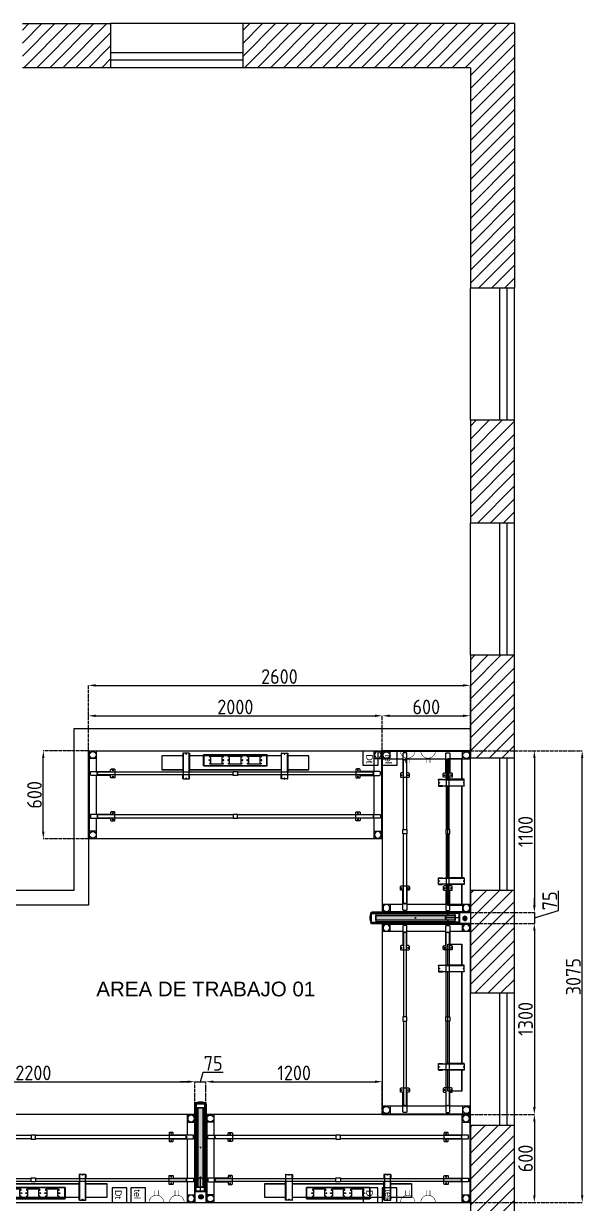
# Model space of a CAD drawing. Header units: millimetres. Extents: x 69942 to 103169, y 109869 to 150283.
# Drawn here: x 99359 to 103169, y 122786 to 130817 of the extents above; entities that cross this region are included whole.
import ezdxf
from ezdxf.enums import TextEntityAlignment as Align

# ---------------------------------------------------------------- set-up
doc = ezdxf.new("R2010")
doc.units = ezdxf.units.MM
doc.header["$MEASUREMENT"] = 0
doc.linetypes.add('ACAD_ISO04W100', pattern=[30, 24, -3, 0, -3])
for name, color, linetype in [('2D', 7, 'Continuous'), ('CONSTRUCCION 2', 10, 'Continuous'), ('COTA', 5, 'Continuous'), ('FMZ-0.4', 5, 'Continuous'), ('FMZ-0.6', 7, 'Continuous'), ('FMZ-TEXTO', 3, 'Continuous'), ('Mobiliario', 7, 'Continuous'), ('OH', 7, 'Continuous'), ('vent', 8, 'Continuous')]:
    doc.layers.add(name, color=color, linetype=linetype)
doc.layers.add('Simbología Enchufes', color=7, linetype='Continuous', true_color=0xda321c)
doc.styles.add('ARIAL', font='arial.ttf')
doc.styles.add('FMZ 100', font='arial.ttf', dxfattribs={"height": 16})
doc.styles.add('VERO', font='isocp2.shx')
doc.dimstyles.new('RCA', dxfattribs={"dimtxt": 100, "dimasz": 50, "dimexe": 0, "dimexo": 0, "dimgap": 10, "dimtad": 2, "dimdec": 0, "dimtxsty": 'VERO', "dimcen": 2.5, "dimclrd": 253, "dimclre": 253, "dimclrt": 1, "dimadec": 0, "dimazin": 0, "dimtfac": 1, "dimtdec": 0, "dimtmove": 0, "dimatfit": 3, "dimfxl": 1, "dimarcsym": 0})
pattern_1 = [(45, (-680707.704, -994088.684), (-44.1941738, 44.1941738), [])]

# ---------------------------------------------------------------- blocks, each defined once
blk = doc.blocks.new('enchufes')
at = {"linetype": 'Continuous', "const_width": 0.5}
blk.add_lwpolyline([(26085.6, 529), (26100.6, 529, 1), (26085.6, 529, 1.446218), (26085.6, 529, 1.021531)], format="xyb", dxfattribs=at)
for points in [[(26091.1, 536.2), (26091.1, 541.5)], [(26095.1, 536.2), (26095.1, 541.5)]]:
    blk.add_lwpolyline(points, dxfattribs=at)
blk = doc.blocks.new('CR.22060')
at = {"layer": '2D'}
blk.add_lwpolyline([(-2200, 0), (-2200, -600), (0, -600), (0, 0), (-2200, 0)], dxfattribs=at)
blk = doc.blocks.new('CR.6060')
at = {"layer": '2D'}
blk.add_lwpolyline([(-600, 0), (-600, -600), (0, -600), (0, 0), (-600, 0)], dxfattribs=at)
blk = doc.blocks.new('SP.LI.5LTS.060')
at = {"layer": '2D'}
for points in [[(5, 297), (5, -297), (55, -297), (55, -159)], [(55, 159), (55, 297), (5, 297)], [(55, 247), (5, 247)], [(55, -133), (55, 133)], [(55, -247), (5, -247)]]:
    blk.add_lwpolyline(points, dxfattribs=at)
for points in [[(151, 159), (151, 171.5, -0.414214), (156, 176.5), (175, 176.5, -0.414214), (180, 171.5), (180, 120.5, -0.414214), (175, 115.5), (156, 115.5, -0.414214), (151, 120.5), (151, 133)], [(151, 133), (18, 133, -0.414214), (13, 138), (13, 154, -0.414214), (18, 159), (151, 159)], [(151, -133), (18, -133, 0.414214), (13, -138), (13, -154, 0.414214), (18, -159), (151, -159)], [(151, -159), (151, -171.5, 0.414214), (156, -176.5), (175, -176.5, 0.414214), (180, -171.5), (180, -120.5, 0.414214), (175, -115.5), (156, -115.5, 0.414214), (151, -120.5), (151, -133)]]:
    blk.add_lwpolyline(points, format="xyb", dxfattribs=at)
for centre, radius in [((30, 272), 23), ((165.5, 167.8), 3), ((60.5, 146), 3), ((165.5, 124.3), 3), ((60.5, -146), 3), ((165.5, -124.2), 3), ((165.5, -167.8), 3), ((30, -272), 23)]:
    blk.add_circle(centre, radius, dxfattribs=at)
blk = doc.blocks.new('SP.LI.5LCS.060')
at = {"layer": '2D'}
for points in [[(-25, 297), (-25, 159)], [(25, 159), (25, 297), (-25, 297)], [(25, 247), (-25, 247)], [(121, 159), (-121, 159)], [(121, 133), (-121, 133)], [(-25, 133), (-25, -133)], [(25, -133), (25, 133)], [(121, -133), (-121, -133)], [(121, -159), (-121, -159)], [(-25, -159), (-25, -297), (25, -297), (25, -159)], [(25, -247), (-25, -247)]]:
    blk.add_lwpolyline(points, dxfattribs=at)
for points in [[(-121, 159), (-121, 171.5, 0.414214), (-126, 176.5), (-145, 176.5, 0.414214), (-150, 171.5), (-150, 120.5, 0.414214), (-145, 115.5), (-126, 115.5, 0.414214), (-121, 120.5), (-121, 133)], [(121, 159), (121, 171.5, -0.414214), (126, 176.5), (145, 176.5, -0.414214), (150, 171.5), (150, 120.5, -0.414214), (145, 115.5), (126, 115.5, -0.414214), (121, 120.5), (121, 133)], [(-121, -159), (-121, -171.5, -0.414214), (-126, -176.5), (-145, -176.5, -0.414214), (-150, -171.5), (-150, -120.5, -0.414214), (-145, -115.5), (-126, -115.5, -0.414214), (-121, -120.5), (-121, -133)], [(121, -159), (121, -171.5, 0.414214), (126, -176.5), (145, -176.5, 0.414214), (150, -171.5), (150, -120.5, 0.414214), (145, -115.5), (126, -115.5, 0.414214), (121, -120.5), (121, -133)]]:
    blk.add_lwpolyline(points, format="xyb", dxfattribs=at)
for centre, radius in [((0, 272), 23), ((-135.5, 167.8), 3), ((135.5, 167.8), 3), ((-135.5, 124.3), 3), ((-30.5, 146), 3), ((30.5, 146), 3), ((135.5, 124.3), 3), ((-135.5, -124.3), 3), ((-30.5, -146), 3), ((30.5, -146), 3), ((135.5, -124.3), 3), ((-135.5, -167.8), 3), ((135.5, -167.8), 3), ((0, -272), 23)]:
    blk.add_circle(centre, radius, dxfattribs=at)
blk = doc.blocks.new('SP.LI.5VCC.220')
at = {"layer": '2D'}
for points in [[(-15, 144), (-1041, 144), (-1041, 164), (-15, 164)], [(15, 164), (1041, 164), (1041, 144), (15, 144)]]:
    blk.add_lwpolyline(points, dxfattribs=at)
blk.add_lwpolyline([(-15, 167.5), (15, 167.5), (15, 140.5), (-15, 140.5)], close=True, dxfattribs=at)
blk = doc.blocks.new('AC.LI.CS.100')
at = {"layer": '2D'}
for points in [[(-357.8, -129.2), (-500, -129.2), (-500, -33.8), (-357.8, -33.8)], [(-357.8, -127.9), (-500, -127.9), (-500, -35.1), (-357.8, -35.1)], [(-311.8, -33.8), (311.8, -33.8)], [(-311.8, -35.1), (311.8, -35.1)], [(357.8, -33.8), (500, -33.8), (500, -129.2), (357.8, -129.2)], [(357.8, -35.1), (500, -35.1), (500, -127.9), (357.8, -127.9)], [(311.8, -127.9), (-311.8, -127.9)], [(311.8, -129.2), (-311.8, -129.2)]]:
    blk.add_lwpolyline(points, dxfattribs=at)
for points in [[(-357.8, -143.5), (-355.3, -143.5), (-355.3, -16.5), (-357.8, -16.5)], [(-314.3, -16.5), (-355.3, -16.5), (-355.3, -191.9), (-314.3, -191.9)], [(-311.8, -143.5), (-314.3, -143.5), (-314.3, -16.5), (-311.8, -16.5)], [(311.8, -143.5), (314.3, -143.5), (314.3, -16.5), (311.8, -16.5)], [(314.3, -16.5), (355.3, -16.5), (355.3, -191.9), (314.3, -191.9)], [(357.8, -143.5), (355.3, -143.5), (355.3, -16.5), (357.8, -16.5)], [(-357.8, -164.5), (-355.3, -164.5), (-355.3, -191.9), (-357.8, -191.9)], [(-311.8, -164.5), (-314.3, -164.5), (-314.3, -191.9), (-311.8, -191.9)], [(311.8, -164.5), (314.3, -164.5), (314.3, -191.9), (311.8, -191.9)], [(357.8, -164.5), (355.3, -164.5), (355.3, -191.9), (357.8, -191.9)]]:
    blk.add_lwpolyline(points, close=True, dxfattribs=at)
for centre in [(-334.8, -20.5), (334.8, -20.5), (-334.8, -187.9), (334.8, -187.9)]:
    blk.add_circle(centre, 2.5, dxfattribs=at)
blk = doc.blocks.new('AL.ME.CAQB.3C')
at = {"layer": '2D'}
blk.add_lwpolyline([(-202.5, 0), (202.5, 0), (202.5, -502), (-202.5, -502)], close=True, dxfattribs=at)
blk = doc.blocks.new('CR.18060')
at = {"layer": '2D'}
blk.add_lwpolyline([(-1800, 0), (-1800, -600), (0, -600), (0, 0), (-1800, 0)], dxfattribs=at)
blk = doc.blocks.new('SP.LI.5VCC.180')
at = {"layer": '2D'}
for points in [[(-15, 144), (-841, 144), (-841, 164), (-15, 164)], [(15, 164), (841, 164), (841, 144), (15, 144)]]:
    blk.add_lwpolyline(points, dxfattribs=at)
blk.add_lwpolyline([(-15, 167.5), (15, 167.5), (15, 140.5), (-15, 140.5)], close=True, dxfattribs=at)
blk = doc.blocks.new('CR.13060')
at = {"layer": '2D'}
blk.add_lwpolyline([(-1300, 0), (-1300, -600), (0, -600), (0, 0), (-1300, 0)], dxfattribs=at)
blk = doc.blocks.new('SP.LI.5VCC.130')
at = {"layer": '2D'}
for points in [[(-15, 144), (-591, 144), (-591, 164), (-15, 164)], [(15, 164), (591, 164), (591, 144), (15, 144)]]:
    blk.add_lwpolyline(points, dxfattribs=at)
blk.add_lwpolyline([(-15, 167.5), (15, 167.5), (15, 140.5), (-15, 140.5)], close=True, dxfattribs=at)
blk = doc.blocks.new('CR.11060')
at = {"layer": '2D'}
blk.add_lwpolyline([(-1100, 0), (-1100, -600), (0, -600), (0, 0), (-1100, 0)], dxfattribs=at)
blk = doc.blocks.new('SP.LI.5VCC.110')
at = {"layer": '2D'}
for points in [[(-15, 144), (-491, 144), (-491, 164), (-15, 164)], [(15, 164), (491, 164), (491, 144), (15, 144)]]:
    blk.add_lwpolyline(points, dxfattribs=at)
blk.add_lwpolyline([(-15, 167.5), (15, 167.5), (15, 140.5), (-15, 140.5)], close=True, dxfattribs=at)
blk = doc.blocks.new('CR.20060')
at = {"layer": '2D'}
blk.add_lwpolyline([(-2000, 0), (-2000, -600), (0, -600), (0, 0), (-2000, 0)], dxfattribs=at)
blk = doc.blocks.new('SP.LI.5VCC.200')
at = {"layer": '2D'}
for points in [[(-15, 144), (-941, 144), (-941, 164), (-15, 164)], [(15, 164), (941, 164), (941, 144), (15, 144)]]:
    blk.add_lwpolyline(points, dxfattribs=at)
blk.add_lwpolyline([(-15, 167.5), (15, 167.5), (15, 140.5), (-15, 140.5)], close=True, dxfattribs=at)
blk = doc.blocks.new('PA.FF.PII.129')
at = {"layer": '2D'}
h = blk.add_hatch(color=3, dxfattribs=at)
h.dxf.hatch_style = 1
h.paths.add_polyline_path([(21.1, 3.6, 1), (51.1, 3.6, 1)])
for p, q in [((-100, 0), (-64.6, 35.4)), ((-10, 0), (-100, 0)), ((-100, 0), (-64.6, -35.4))]:
    blk.add_line(p, q, dxfattribs=at)
at = {"layer": '2D', "color": 3}
blk.add_circle((36.1, 3.6, 0), 15, dxfattribs=at)
blk = doc.blocks.new('PA.FF.EP.6012')
at = {"layer": '2D'}
h = blk.add_hatch(color=3, dxfattribs=at)
h.dxf.hatch_style = 1
h.paths.add_polyline_path([(571, -15), (571, 15), (31, 15), (31, -15)])
for p, q in [((296, 0), (306, 0)), ((301, 5), (301, -5))]:
    blk.add_line(p, q, dxfattribs=at)
for points in [[(0, 37.5), (0, -37.5), (3, -37.5), (3, 37.5)], [(3, 37.5), (599, 37.5), (599, -37.5), (3, -37.5)], [(571, 25), (31, 25), (31, -25), (571, -25)], [(31, 15), (571, 15), (571, -15), (31, -15)], [(602, 37.5), (602, -37.5), (599, -37.5), (599, 37.5)]]:
    blk.add_lwpolyline(points, close=True, dxfattribs=at)
blk = doc.blocks.new('PA.FF.PIT.129')
at = {"layer": '2D'}
h = blk.add_hatch(color=3, dxfattribs=at)
h.dxf.hatch_style = 1
h.paths.add_polyline_path([(-2, 28.9, 0.414214), (-1.5, 28.4), (0, 28.4), (0, 37.2), (-4.5, 37.2, -0.367263), (-2, 34.2)])
h.paths.add_polyline_path([(0, 27.7, -0.414827), (-0.5, 27.1), (-1.5, 27.1, -0.414214), (-3.5, 29.1), (-3.5, 34.2, 0.849048), (-6.4, 34.7, 0.02589), (-9.5, 23.9, 0.480926), (-8.5, 22.7), (-4.4, 22.7), (-3.7, 22.3, -0.493145), (-3.6, 21.5), (-4.3, 20.9, -0.528572), (-5.9, 21.2), (-9.2, 21.2, 0.359871), (-10.2, 20.4, 0.094798), (-10.2, -20.4, 0.359871), (-9.2, -21.2), (-5.9, -21.2, -0.528572), (-4.3, -20.9), (-3.6, -21.5, -0.493145), (-3.7, -22.3), (-4.4, -22.7), (-8.5, -22.7, 0.480926), (-9.5, -23.9, 0.02589), (-6.4, -34.7, 0.849048), (-3.5, -34.3), (-3.5, -29.1, -0.414214), (-1.5, -27.1), (0, -27.1)])
h.paths.add_polyline_path([(0, -27.9, -0.414827), (-0.5, -28.4), (-1.5, -28.4, 0.414214), (-2, -28.9), (-2, -34.3, -0.367263), (-4.5, -37.2), (0, -37.2)])
for p, q in [((-4.5, 37.2), (0, 37.2)), ((-4.5, -37.2), (0, -37.2))]:
    blk.add_line(p, q, dxfattribs=at)
at = {"layer": '2D', "color": 3}
blk.add_line((0, -37.2), (0, 37.2), dxfattribs=at)
blk = doc.blocks.new('PA.FF.LAM.6075')
at = {"layer": '2D'}
for points in [[(-295, 32.5), (-295, 38), (295, 38), (295, 32.5)], [(-295, -38), (-295, -32.5), (295, -32.5), (295, -38)]]:
    blk.add_lwpolyline(points, close=True, dxfattribs=at)
blk = doc.blocks.new('PA.FF.VID.6037')
at = {"layer": '2D', "elevation": 0}
for points in [[(-266, 37.5), (-300, 37.5), (-300, 28.5), (-266, 28.5)], [(-266, 37.5), (266, 37.5), (266, 28.5), (-266, 28.5)], [(300, 28.5), (266, 28.5), (266, 37.5), (300, 37.5)], [(-266, -37.5), (-300, -37.5), (-300, -28.5), (-266, -28.5)], [(266, -28.5), (-266, -28.5), (-266, -37.5), (266, -37.5)], [(300, -28.5), (266, -28.5), (266, -37.5), (300, -37.5)]]:
    blk.add_lwpolyline(points, close=True, dxfattribs=at)
blk = doc.blocks.new('AC.NO.CHT')
at = {"layer": '2D'}
for p, q in [((-215, -25), (215, -25)), ((-215, -26.3), (-215, -25)), ((215, -26.3), (-215, -26.3)), ((215, -25), (215, -26.3)), ((-215, -103), (-215, -101.7)), ((-215, -101.7), (215, -101.7)), ((215, -103), (-215, -103)), ((215, -101.7), (215, -103))]:
    blk.add_line(p, q, dxfattribs=at)
at = {"layer": '2D', "extrusion": (0, 2.66454e-15, -1)}
for p, q in [((-215, -101.7, 0), (-215, -26.3, 0)), ((215, -26.3, 0), (-215, -26.3, 0)), ((-172.2, -37.2), (-85.8, -37.2)), ((-167, -44.5), (-172.2, -44.4)), ((-167, -83.5), (-167, -44.5)), ((-85.8, -44.4), (-91, -44.5)), ((-91, -44.5), (-91, -83.5)), ((-44.2, -37.2), (42.2, -37.2)), ((-39, -44.5), (-44.2, -44.4)), ((-39, -83.5), (-39, -44.5)), ((42.2, -44.4), (37, -44.5)), ((37, -44.5), (37, -83.5)), ((85.8, -37.2), (172.2, -37.2)), ((91, -44.5), (85.8, -44.4)), ((91, -83.5), (91, -44.5)), ((172.2, -44.4), (167, -44.5)), ((167, -44.5), (167, -83.5)), ((215, -101.7, 0), (215, -26.3, 0)), ((-215, -101.7, 0), (215, -101.7, 0)), ((-167, -83.5), (-172.2, -83.6)), ((-85.8, -90.7), (-172.2, -90.7)), ((-91, -83.5), (-85.8, -83.6)), ((-39, -83.5), (-44.2, -83.6)), ((42.2, -90.7), (-44.2, -90.7)), ((37, -83.5), (42.2, -83.6)), ((91, -83.5), (85.8, -83.6)), ((172.2, -90.7), (85.8, -90.7)), ((167, -83.5), (172.2, -83.6))]:
    blk.add_line(p, q, dxfattribs=at)
at = {"layer": '2D', "elevation": 0}
for points in [[(-215, -101.7), (-216.5, -101.7), (-216.5, -26.3), (-215, -26.3)], [(216.5, -101.7), (216.5, -26.3), (215, -26.3), (215, -101.7)]]:
    blk.add_lwpolyline(points, close=True, dxfattribs=at)
at = {"layer": '2D', "extrusion": (0, 2.66454e-15, -1)}
for centre, radius in [((177.5, -64), 2.5), ((171, -64), 1.5), ((87, -64), 1.5), ((80.5, -64), 2.5), ((49.5, -64), 2.5), ((43, -64), 1.5), ((-41, -64), 1.5), ((-47.5, -64), 2.5), ((-80.5, -64), 2.5), ((-87, -64), 1.5), ((-171, -64), 1.5), ((-177.5, -64), 2.5)]:
    blk.add_circle(centre, radius, dxfattribs=at)
at = {"layer": '2D', "extrusion": (0, -2.66454e-15, -1)}
for centre, radius, start, end in [((172.1, -40.9), 3.63, 0.4361, 87.98983), ((44.1, -40.9), 3.63, 0.4361, 87.98983), ((-85.9, -40.9), 3.63, 0.4361, 87.98983), ((172.2, -87.2), 3.57, 0.43954, 88.86547), ((44.2, -87.2), 3.57, 0.43954, 88.86547), ((-85.8, -87.2), 3.57, 0.43954, 88.86547)]:
    blk.add_arc(centre, radius, start, end, dxfattribs=at)
at = {"layer": '2D', "extrusion": (0, 2.66454e-15, -1)}
for centre, radius, start, end in [((172.2, -40.8), 3.57, 271.13453, 359.56046), ((85.8, -40.8), 3.57, 91.13453, 268.86547), ((44.2, -40.8), 3.57, 271.13453, 359.56046), ((-42.2, -40.8), 3.57, 91.13453, 268.86547), ((-85.8, -40.8), 3.57, 271.13453, 359.56046), ((-172.2, -40.8), 3.57, 91.13453, 268.86547), ((172.1, -87.1), 3.63, 272.01017, 359.5639), ((85.8, -87.2), 3.57, 91.13453, 268.86547), ((44.1, -87.1), 3.63, 272.01017, 359.5639), ((-42.2, -87.2), 3.57, 91.13453, 268.86547), ((-85.9, -87.1), 3.63, 272.01017, 359.5639), ((-172.2, -87.2), 3.57, 91.13453, 268.86547)]:
    blk.add_arc(centre, radius, start, end, dxfattribs=at)
blk = doc.blocks.new('A1')
at = {"linetype": 'Continuous'}
blk.add_blockref('AC.NO.CHT', (-1600, 0), dxfattribs=at)
at = {"rotation": 270}
for p in [(-25.2, -551.9), (-25.2, -1817)]:
    blk.add_blockref('AC.LI.CS.100', p, dxfattribs=at)
at = {"linetype": 'Continuous', "xscale": -1, "rotation": 180}
for p in [(-2975, -3075), (-900, -3075)]:
    blk.add_blockref('AC.NO.CHT', p, dxfattribs=at)
at = {"layer": 'OH', "xscale": -1}
for name, p in [('CR.20060', (-2600, 0)), ('AC.LI.CS.100', (-1600, 0)), ('SP.LI.5LTS.060', (-600, -300)), ('SP.LI.5VCC.200', (-1600, -600)), ('SP.LI.5LTS.060', (-1871.5, -2774.9)), ('SP.LI.5LTS.060', (0, -2775))]:
    blk.add_blockref(name, p, dxfattribs=at)
at = {"layer": 'OH'}
for name, p, rotation in [('CR.11060', (0, -1100), 270), ('SP.LI.5LTS.060', (-300, 0), 270), ('SP.LI.5VCC.110', (-600, -550), 270), ('SP.LI.5VCC.200', (-1600, 0), 180), ('CR.13060', (-600, -1175), 90), ('SP.LI.5VCC.130', (0, -1825), 90), ('SP.LI.5LTS.060', (-300, -2475), 90), ('PA.FF.LAM.6075', (-1837.5, -2699), 270), ('PA.FF.VID.6037', (-1837.5, -2699), 270), ('PA.FF.EP.6012', (-1837.5, -2399.5), 270), ('PA.FF.PIT.129', (-1837.5, -2398), 270), ('AC.LI.CS.100', (-2975, -3074.9), 180), ('AC.LI.CS.100', (-900, -3075), 180), ('PA.FF.PII.129', (-1837.5, -3000), 270)]:
    blk.add_blockref(name, p, dxfattribs=dict(at, rotation=rotation))
for name, p in [('SP.LI.5LTS.060', (-2600, -300)), ('PA.FF.EP.6012', (-675.5, -1137)), ('CR.6060', (-4075, -2474.9)), ('SP.LI.5LTS.060', (-4675, -2774.9)), ('AL.ME.CAQB.3C', (-4375, -2474.9)), ('SP.LI.5LCS.060', (-4075, -2774.9)), ('CR.22060', (-1875, -2474.9)), ('CR.18060', (0, -2475)), ('SP.LI.5LTS.060', (-1800, -2775)), ('SP.LI.5VCC.220', (-2975, -3074.9)), ('SP.LI.5VCC.180', (-900, -3075))]:
    blk.add_blockref(name, p, dxfattribs=at)
at = {"layer": 'OH', "xscale": -1}
for name, p, rotation in [('SP.LI.5VCC.110', (0, -550), 90), ('SP.LI.5LTS.060', (-300, -1100), 270), ('PA.FF.PIT.129', (-675.5, -1137), 180), ('PA.FF.VID.6037', (-374.5, -1137), 180), ('PA.FF.LAM.6075', (-374.5, -1137), 180), ('PA.FF.PII.129', (-73.5, -1137), 180), ('SP.LI.5LTS.060', (-300, -1175), 90), ('SP.LI.5VCC.130', (-600, -1825), 270), ('SP.LI.5VCC.220', (-2975, -2474.9), 180), ('SP.LI.5VCC.180', (-900, -2475), 180)]:
    blk.add_blockref(name, p, dxfattribs=dict(at, rotation=rotation))
blk = doc.blocks.new('*D526')
at = {"layer": 'COTA', "color": 253, "linetype": 'ACAD_ISO04W100', "lineweight": -2, "transparency": 16777216}
for p, q in [((99800.1, 125866.9), (99492.8, 125866.9)), ((99800.1, 125266.9), (99492.8, 125266.9))]:
    blk.add_line(p, q, dxfattribs=at)
at = {"layer": 'COTA', "color": 253, "linetype": 'Continuous', "lineweight": -2, "transparency": 16777216}
blk.add_line((99492.8, 125316.9), (99492.8, 125816.9), dxfattribs=at)
at = {"layer": 'COTA', "color": 253, "linetype": 'Continuous', "transparency": 16777216}
for points in [[(99484.4, 125816.9), (99501.1, 125816.9), (99492.8, 125866.9)], [(99484.4, 125316.9), (99501.1, 125316.9), (99492.8, 125266.9)]]:
    blk.add_solid(points, dxfattribs=at)
at = {"layer": 'Defpoints', "color": 0, "linetype": 'Continuous', "transparency": 16777216}
for p in [(99492.8, 125866.9), (99800.1, 125866.9), (99800.1, 125266.9)]:
    blk.add_point(p, dxfattribs=at)
at = {"layer": 'COTA', "color": 1, "linetype": 'Continuous', "transparency": 16777216, "insert": (99432.8, 125566.9), "char_height": 100, "attachment_point": 5, "rotation": 90, "style": 'VERO'}
blk.add_mtext('600', dxfattribs=at)
blk = doc.blocks.new('*D527')
at = {"layer": 'COTA', "color": 253, "linetype": 'ACAD_ISO04W100', "lineweight": -2, "transparency": 16777216}
for p, q in [((99800.1, 125866.9), (99800.1, 126105.3)), ((101800.1, 125866.9), (101800.1, 126105.3))]:
    blk.add_line(p, q, dxfattribs=at)
at = {"layer": 'COTA', "color": 253, "linetype": 'Continuous', "lineweight": -2, "transparency": 16777216}
blk.add_line((99850.1, 126105.3), (101750.1, 126105.3), dxfattribs=at)
at = {"layer": 'COTA', "color": 253, "linetype": 'Continuous', "transparency": 16777216}
for points in [[(99850.1, 126113.6), (99850.1, 126096.9), (99800.1, 126105.3)], [(101750.1, 126113.6), (101750.1, 126096.9), (101800.1, 126105.3)]]:
    blk.add_solid(points, dxfattribs=at)
at = {"layer": 'Defpoints', "color": 0, "linetype": 'Continuous', "transparency": 16777216}
for p in [(101800.1, 126105.3), (99800.1, 125866.9), (101800.1, 125866.9)]:
    blk.add_point(p, dxfattribs=at)
at = {"layer": 'COTA', "color": 1, "linetype": 'Continuous', "transparency": 16777216, "insert": (100800.1, 126165.3), "char_height": 100, "attachment_point": 5, "style": 'VERO'}
blk.add_mtext('2000', dxfattribs=at)
blk = doc.blocks.new('*D528')
at = {"layer": 'COTA', "color": 253, "linetype": 'ACAD_ISO04W100', "lineweight": -2, "transparency": 16777216}
for p, q in [((101800.1, 125866.9), (101800.1, 126105.3)), ((102400.1, 125866.9), (102400.1, 126105.3))]:
    blk.add_line(p, q, dxfattribs=at)
at = {"layer": 'COTA', "color": 253, "linetype": 'Continuous', "lineweight": -2, "transparency": 16777216}
blk.add_line((101850.1, 126105.3), (102350.1, 126105.3), dxfattribs=at)
at = {"layer": 'COTA', "color": 253, "linetype": 'Continuous', "transparency": 16777216}
for points in [[(101850.1, 126113.6), (101850.1, 126096.9), (101800.1, 126105.3)], [(102350.1, 126113.6), (102350.1, 126096.9), (102400.1, 126105.3)]]:
    blk.add_solid(points, dxfattribs=at)
at = {"layer": 'Defpoints', "color": 0, "linetype": 'Continuous', "transparency": 16777216}
for p in [(102400.1, 126105.3), (101800.1, 125866.9), (102400.1, 125866.9)]:
    blk.add_point(p, dxfattribs=at)
at = {"layer": 'COTA', "color": 1, "linetype": 'Continuous', "transparency": 16777216, "insert": (102100.1, 126165.3), "char_height": 100, "attachment_point": 5, "style": 'VERO'}
blk.add_mtext('600', dxfattribs=at)
blk = doc.blocks.new('*D529')
at = {"layer": 'COTA', "color": 253, "linetype": 'ACAD_ISO04W100', "lineweight": -2, "transparency": 16777216}
for p, q in [((99800.1, 125866.9), (99800.1, 126312.2)), ((102400.1, 125866.9), (102400.1, 126312.2))]:
    blk.add_line(p, q, dxfattribs=at)
at = {"layer": 'COTA', "color": 253, "linetype": 'Continuous', "lineweight": -2, "transparency": 16777216}
blk.add_line((99850.1, 126312.2), (102350.1, 126312.2), dxfattribs=at)
at = {"layer": 'COTA', "color": 253, "linetype": 'Continuous', "transparency": 16777216}
for points in [[(99850.1, 126320.6), (99850.1, 126303.9), (99800.1, 126312.2)], [(102350.1, 126320.6), (102350.1, 126303.9), (102400.1, 126312.2)]]:
    blk.add_solid(points, dxfattribs=at)
at = {"layer": 'Defpoints', "color": 0, "linetype": 'Continuous', "transparency": 16777216}
for p in [(102400.1, 126312.2), (99800.1, 125866.9), (102400.1, 125866.9)]:
    blk.add_point(p, dxfattribs=at)
at = {"layer": 'COTA', "color": 1, "linetype": 'Continuous', "transparency": 16777216, "insert": (101100.1, 126372.3), "char_height": 100, "attachment_point": 5, "style": 'VERO'}
blk.add_mtext('2600', dxfattribs=at)
blk = doc.blocks.new('*D530')
at = {"layer": 'COTA', "color": 253, "linetype": 'ACAD_ISO04W100', "lineweight": -2, "transparency": 16777216}
for p, q in [((102400.1, 125866.9), (102835.4, 125866.9)), ((102400.1, 124766.9), (102835.4, 124766.9))]:
    blk.add_line(p, q, dxfattribs=at)
at = {"layer": 'COTA', "color": 253, "linetype": 'Continuous', "lineweight": -2, "transparency": 16777216}
blk.add_line((102835.4, 125816.9), (102835.4, 124816.9), dxfattribs=at)
at = {"layer": 'COTA', "color": 253, "linetype": 'Continuous', "transparency": 16777216}
for points in [[(102827.1, 125816.9), (102843.8, 125816.9), (102835.4, 125866.9)], [(102827.1, 124816.9), (102843.8, 124816.9), (102835.4, 124766.9)]]:
    blk.add_solid(points, dxfattribs=at)
at = {"layer": 'Defpoints', "color": 0, "linetype": 'Continuous', "transparency": 16777216}
for p in [(102400.1, 125866.9), (102400.1, 124766.9), (102835.4, 124766.9)]:
    blk.add_point(p, dxfattribs=at)
at = {"layer": 'COTA', "color": 1, "linetype": 'Continuous', "transparency": 16777216, "insert": (102775.4, 125316.9), "char_height": 100, "attachment_point": 5, "rotation": 90, "style": 'VERO'}
blk.add_mtext('1100', dxfattribs=at)
blk = doc.blocks.new('*D531')
at = {"layer": 'COTA', "color": 253, "linetype": 'Continuous', "lineweight": -2, "transparency": 16777216}
for p, q in [((103000.4, 124778.9), (103000.4, 124913)), ((102835.4, 124816.9), (102835.4, 124866.9)), ((102835.4, 124729.4), (103000.4, 124778.9)), ((102835.4, 124766.9), (102835.4, 124691.9)), ((102835.4, 124766.9), (102835.4, 124691.9)), ((102835.4, 124641.9), (102835.4, 124591.9))]:
    blk.add_line(p, q, dxfattribs=at)
at = {"layer": 'COTA', "color": 253, "linetype": 'ACAD_ISO04W100', "lineweight": -2, "transparency": 16777216}
for p, q in [((102400.1, 124766.9), (102835.4, 124766.9)), ((102400.1, 124691.9), (102835.4, 124691.9))]:
    blk.add_line(p, q, dxfattribs=at)
at = {"layer": 'COTA', "color": 253, "linetype": 'Continuous', "transparency": 16777216}
for points in [[(102827.1, 124816.9), (102843.8, 124816.9), (102835.4, 124766.9)], [(102827.1, 124641.9), (102843.8, 124641.9), (102835.4, 124691.9)]]:
    blk.add_solid(points, dxfattribs=at)
at = {"layer": 'Defpoints', "color": 0, "linetype": 'Continuous', "transparency": 16777216}
for p in [(102400.1, 124766.9), (102400.1, 124691.9), (102835.4, 124691.9)]:
    blk.add_point(p, dxfattribs=at)
at = {"layer": 'COTA', "color": 1, "linetype": 'Continuous', "transparency": 16777216, "insert": (102940.4, 124846), "char_height": 100, "attachment_point": 5, "rotation": 90, "style": 'VERO'}
blk.add_mtext('75', dxfattribs=at)
blk = doc.blocks.new('*D532')
at = {"layer": 'COTA', "color": 253, "linetype": 'ACAD_ISO04W100', "lineweight": -2, "transparency": 16777216}
for p, q in [((102400.1, 124691.9), (102835.4, 124691.9)), ((102400.1, 123391.9), (102835.4, 123391.9))]:
    blk.add_line(p, q, dxfattribs=at)
at = {"layer": 'COTA', "color": 253, "linetype": 'Continuous', "lineweight": -2, "transparency": 16777216}
blk.add_line((102835.4, 124641.9), (102835.4, 123441.9), dxfattribs=at)
at = {"layer": 'COTA', "color": 253, "linetype": 'Continuous', "transparency": 16777216}
for points in [[(102827.1, 124641.9), (102843.8, 124641.9), (102835.4, 124691.9)], [(102827.1, 123441.9), (102843.8, 123441.9), (102835.4, 123391.9)]]:
    blk.add_solid(points, dxfattribs=at)
at = {"layer": 'Defpoints', "color": 0, "linetype": 'Continuous', "transparency": 16777216}
for p in [(102400.1, 124691.9), (102400.1, 123391.9), (102835.4, 123391.9)]:
    blk.add_point(p, dxfattribs=at)
at = {"layer": 'COTA', "color": 1, "linetype": 'Continuous', "transparency": 16777216, "insert": (102775.4, 124041.9), "char_height": 100, "attachment_point": 5, "rotation": 90, "style": 'VERO'}
blk.add_mtext('1300', dxfattribs=at)
blk = doc.blocks.new('*D533')
at = {"layer": 'COTA', "color": 253, "linetype": 'ACAD_ISO04W100', "lineweight": -2, "transparency": 16777216}
for p, q in [((102400.1, 123391.9), (102835.4, 123391.9)), ((102400.1, 122792), (102835.4, 122792))]:
    blk.add_line(p, q, dxfattribs=at)
at = {"layer": 'COTA', "color": 253, "linetype": 'Continuous', "lineweight": -2, "transparency": 16777216}
blk.add_line((102835.4, 123341.9), (102835.4, 122842), dxfattribs=at)
at = {"layer": 'COTA', "color": 253, "linetype": 'Continuous', "transparency": 16777216}
for points in [[(102827.1, 123341.9), (102843.8, 123341.9), (102835.4, 123391.9)], [(102827.1, 122842), (102843.8, 122842), (102835.4, 122792)]]:
    blk.add_solid(points, dxfattribs=at)
at = {"layer": 'Defpoints', "color": 0, "linetype": 'Continuous', "transparency": 16777216}
for p in [(102400.1, 123391.9), (102400.1, 122792), (102835.4, 122792)]:
    blk.add_point(p, dxfattribs=at)
at = {"layer": 'COTA', "color": 1, "linetype": 'Continuous', "transparency": 16777216, "insert": (102775.4, 123091.9), "char_height": 100, "attachment_point": 5, "rotation": 90, "style": 'VERO'}
blk.add_mtext('600', dxfattribs=at)
blk = doc.blocks.new('*D534')
at = {"layer": 'COTA', "color": 253, "linetype": 'ACAD_ISO04W100', "lineweight": -2, "transparency": 16777216}
for p, q in [((102400.1, 125866.9), (103160.9, 125866.9)), ((102400.1, 122791.9), (103160.9, 122791.9))]:
    blk.add_line(p, q, dxfattribs=at)
at = {"layer": 'COTA', "color": 253, "linetype": 'Continuous', "lineweight": -2, "transparency": 16777216}
blk.add_line((103160.9, 122841.9), (103160.9, 125816.9), dxfattribs=at)
at = {"layer": 'COTA', "color": 253, "linetype": 'Continuous', "transparency": 16777216}
for points in [[(103152.6, 125816.9), (103169.3, 125816.9), (103160.9, 125866.9)], [(103152.6, 122841.9), (103169.3, 122841.9), (103160.9, 122791.9)]]:
    blk.add_solid(points, dxfattribs=at)
at = {"layer": 'Defpoints', "color": 0, "linetype": 'Continuous', "transparency": 16777216}
for p in [(102400.1, 125866.9), (103160.9, 125866.9), (102400.1, 122791.9)]:
    blk.add_point(p, dxfattribs=at)
at = {"layer": 'COTA', "color": 1, "linetype": 'Continuous', "transparency": 16777216, "insert": (103100.9, 124329.4), "char_height": 100, "attachment_point": 5, "rotation": 90, "style": 'VERO'}
blk.add_mtext('3075', dxfattribs=at)
blk = doc.blocks.new('*D537')
at = {"layer": 'COTA', "color": 253, "linetype": 'ACAD_ISO04W100', "lineweight": -2, "transparency": 16777216}
for p, q in [((98325.1, 123392), (98325.1, 123614.5)), ((100525.1, 123392), (100525.1, 123614.5))]:
    blk.add_line(p, q, dxfattribs=at)
at = {"layer": 'COTA', "color": 253, "linetype": 'Continuous', "lineweight": -2, "transparency": 16777216}
blk.add_line((98375.1, 123614.5), (100475.1, 123614.5), dxfattribs=at)
at = {"layer": 'COTA', "color": 253, "linetype": 'Continuous', "transparency": 16777216}
for points in [[(98375.1, 123622.8), (98375.1, 123606.1), (98325.1, 123614.5)], [(100475.1, 123622.8), (100475.1, 123606.1), (100525.1, 123614.5)]]:
    blk.add_solid(points, dxfattribs=at)
at = {"layer": 'Defpoints', "color": 0, "linetype": 'Continuous', "transparency": 16777216}
for p in [(100525.1, 123614.5), (98325.1, 123392), (100525.1, 123392)]:
    blk.add_point(p, dxfattribs=at)
at = {"layer": 'COTA', "color": 1, "linetype": 'Continuous', "transparency": 16777216, "insert": (99425.1, 123674.5), "char_height": 100, "attachment_point": 5, "style": 'VERO'}
blk.add_mtext('2200', dxfattribs=at)
blk = doc.blocks.new('*D538')
at = {"layer": 'COTA', "color": 253, "linetype": 'Continuous', "lineweight": -2, "transparency": 16777216}
for p, q in [((100562.6, 123614.5), (100582.1, 123679.5)), ((100582.1, 123679.5), (100716.2, 123679.5)), ((100475.1, 123614.5), (100425.1, 123614.5)), ((100525.1, 123614.5), (100600.1, 123614.5)), ((100525.1, 123614.5), (100600.1, 123614.5)), ((100650.1, 123614.5), (100700.1, 123614.5))]:
    blk.add_line(p, q, dxfattribs=at)
at = {"layer": 'COTA', "color": 253, "linetype": 'ACAD_ISO04W100', "lineweight": -2, "transparency": 16777216}
for p, q in [((100525.1, 123392), (100525.1, 123614.5)), ((100600.1, 123391.9), (100600.1, 123614.5))]:
    blk.add_line(p, q, dxfattribs=at)
at = {"layer": 'COTA', "color": 253, "linetype": 'Continuous', "transparency": 16777216}
for points in [[(100475.1, 123622.8), (100475.1, 123606.1), (100525.1, 123614.5)], [(100650.1, 123622.8), (100650.1, 123606.1), (100600.1, 123614.5)]]:
    blk.add_solid(points, dxfattribs=at)
at = {"layer": 'Defpoints', "color": 0, "linetype": 'Continuous', "transparency": 16777216}
for p in [(100600.1, 123614.5), (100525.1, 123392), (100600.1, 123391.9)]:
    blk.add_point(p, dxfattribs=at)
at = {"layer": 'COTA', "color": 1, "linetype": 'Continuous', "transparency": 16777216, "insert": (100649.2, 123739.5), "char_height": 100, "attachment_point": 5, "style": 'VERO'}
blk.add_mtext('75', dxfattribs=at)
blk = doc.blocks.new('*D539')
at = {"layer": 'COTA', "color": 253, "linetype": 'ACAD_ISO04W100', "lineweight": -2, "transparency": 16777216}
for p, q in [((100600.1, 123391.9), (100600.1, 123614.5)), ((101800.1, 123391.9), (101800.1, 123614.5))]:
    blk.add_line(p, q, dxfattribs=at)
at = {"layer": 'COTA', "color": 253, "linetype": 'Continuous', "lineweight": -2, "transparency": 16777216}
blk.add_line((100650.1, 123614.5), (101750.1, 123614.5), dxfattribs=at)
at = {"layer": 'COTA', "color": 253, "linetype": 'Continuous', "transparency": 16777216}
for points in [[(100650.1, 123622.8), (100650.1, 123606.1), (100600.1, 123614.5)], [(101750.1, 123622.8), (101750.1, 123606.1), (101800.1, 123614.5)]]:
    blk.add_solid(points, dxfattribs=at)
at = {"layer": 'Defpoints', "color": 0, "linetype": 'Continuous', "transparency": 16777216}
for p in [(101800.1, 123614.5), (100600.1, 123391.9), (101800.1, 123391.9)]:
    blk.add_point(p, dxfattribs=at)
at = {"layer": 'COTA', "color": 1, "linetype": 'Continuous', "transparency": 16777216, "insert": (101200.1, 123674.5), "char_height": 100, "attachment_point": 5, "style": 'VERO'}
blk.add_mtext('1200', dxfattribs=at)

msp = doc.modelspace()

# ---------------------------------------------------------------- hatches: boundary and pattern name
at = {"layer": 'Mobiliario', "linetype": 'Continuous'}
h = msp.add_hatch(dxfattribs=at)
h.set_pattern_fill('ANSI31', color=8, scale=500)
h.set_pattern_definition(pattern_1)
h.paths.add_polyline_path([(84950.1, 130816.9), (84350.1, 130816.9), (84350.1, 130516.9), (84950.1, 130516.9)])
h.paths.add_polyline_path([(86450.1, 130816.9), (85850.1, 130816.9), (85850.1, 130516.9), (86450.1, 130516.9)])
h.paths.add_polyline_path([(87950.1, 130816.9), (87350.1, 130816.9), (87350.1, 130516.9), (87950.1, 130516.9)])
h.paths.add_polyline_path([(89450.1, 130816.9), (88850.1, 130816.9), (88850.1, 130516.9), (89450.1, 130516.9)])
h.paths.add_polyline_path([(90950.1, 130816.9), (90350.1, 130816.9), (90350.1, 130516.9), (90950.1, 130516.9)])
h.paths.add_polyline_path([(92450.1, 130816.9), (91850.1, 130816.9), (91850.1, 130516.9), (92450.1, 130516.9)])
h.paths.add_polyline_path([(93950.1, 130816.9), (93350.1, 130816.9), (93350.1, 130516.9), (93950.1, 130516.9)])
h.paths.add_polyline_path([(95450.1, 130816.9), (94850.1, 130816.9), (94850.1, 130516.9), (95450.1, 130516.9)])
h.paths.add_polyline_path([(96950.1, 130816.9), (96350.1, 130816.9), (96350.1, 130516.9), (96950.1, 130516.9)])
h.paths.add_polyline_path([(98450.1, 130816.9), (97850.1, 130816.9), (97850.1, 130516.9), (98450.1, 130516.9)])
h.paths.add_polyline_path([(99950.1, 130816.9), (99350.1, 130816.9), (99350.1, 130516.9), (99950.1, 130516.9)])
h.paths.add_polyline_path([(102700.1, 130816.9), (100850.1, 130816.9), (100850.1, 130516.9), (102400.1, 130516.9), (102400.1, 129016.9), (102700.1, 129016.9)])
h.paths.add_polyline_path([(102700.1, 128116.9), (102400.1, 128116.9), (102400.1, 127416.9), (102700.1, 127416.9)])
h.paths.add_polyline_path([(102700.1, 126516.9), (102400.1, 126516.9), (102400.1, 125816.9), (102700.1, 125816.9)])
h.paths.add_polyline_path([(102700.1, 124916.9), (102400.1, 124916.9), (102400.1, 124216.9), (102700.1, 124216.9)])
h.paths.add_polyline_path([(102700.1, 123316.9), (102400.1, 123316.9), (102400.1, 122616.9), (102700.1, 122616.9)])
h.paths.add_polyline_path([(102700.1, 121716.9), (102400.1, 121716.9), (102400.1, 121016.9), (102700.1, 121016.9)])
h.paths.add_polyline_path([(102700.1, 120116.9), (102400.1, 120116.9), (102400.1, 119526.9), (102700.1, 119526.9)])
h.paths.add_polyline_path([(102700.1, 118636.9), (102400.1, 118636.9), (102400.1, 117976.9), (102700.1, 117976.9)])
h.paths.add_polyline_path([(102700.1, 117086.9), (102400.1, 117086.9), (102400.1, 116426.9), (102700.1, 116426.9)])
h = msp.add_hatch(dxfattribs=at)
h.set_pattern_fill('ANSI31', color=8, scale=500)
h.set_pattern_definition(pattern_1)
h.paths.add_polyline_path([(84950.1, 130816.9), (84350.1, 130816.9), (84350.1, 130516.9), (84950.1, 130516.9)])
h.paths.add_polyline_path([(86450.1, 130816.9), (85850.1, 130816.9), (85850.1, 130516.9), (86450.1, 130516.9)])
h.paths.add_polyline_path([(87950.1, 130816.9), (87350.1, 130816.9), (87350.1, 130516.9), (87950.1, 130516.9)])
h.paths.add_polyline_path([(89450.1, 130816.9), (88850.1, 130816.9), (88850.1, 130516.9), (89450.1, 130516.9)])
h.paths.add_polyline_path([(90950.1, 130816.9), (90350.1, 130816.9), (90350.1, 130516.9), (90950.1, 130516.9)])
h.paths.add_polyline_path([(92450.1, 130816.9), (91850.1, 130816.9), (91850.1, 130516.9), (92450.1, 130516.9)])
h.paths.add_polyline_path([(93950.1, 130816.9), (93350.1, 130816.9), (93350.1, 130516.9), (93950.1, 130516.9)])
h.paths.add_polyline_path([(95450.1, 130816.9), (94850.1, 130816.9), (94850.1, 130516.9), (95450.1, 130516.9)])
h.paths.add_polyline_path([(96950.1, 130816.9), (96350.1, 130816.9), (96350.1, 130516.9), (96950.1, 130516.9)])
h.paths.add_polyline_path([(98450.1, 130816.9), (97850.1, 130816.9), (97850.1, 130516.9), (98450.1, 130516.9)])
h.paths.add_polyline_path([(99950.1, 130816.9), (99350.1, 130816.9), (99350.1, 130516.9), (99950.1, 130516.9)])
h.paths.add_polyline_path([(102700.1, 130816.9), (100850.1, 130816.9), (100850.1, 130516.9), (102400.1, 130516.9), (102400.1, 129016.9), (102700.1, 129016.9)])
h.paths.add_polyline_path([(102700.1, 128116.9), (102400.1, 128116.9), (102400.1, 127416.9), (102700.1, 127416.9)])
h.paths.add_polyline_path([(102700.1, 126516.9), (102400.1, 126516.9), (102400.1, 125816.9), (102700.1, 125816.9)])
h.paths.add_polyline_path([(102700.1, 124916.9), (102400.1, 124916.9), (102400.1, 124216.9), (102700.1, 124216.9)])
h.paths.add_polyline_path([(102700.1, 123316.9), (102400.1, 123316.9), (102400.1, 122616.9), (102700.1, 122616.9)])
h.paths.add_polyline_path([(102700.1, 121716.9), (102400.1, 121716.9), (102400.1, 121016.9), (102700.1, 121016.9)])
h.paths.add_polyline_path([(102700.1, 120116.9), (102400.1, 120116.9), (102400.1, 119526.9), (102700.1, 119526.9)])
h.paths.add_polyline_path([(102700.1, 118636.9), (102400.1, 118636.9), (102400.1, 117976.9), (102700.1, 117976.9)])
h.paths.add_polyline_path([(102700.1, 117086.9), (102400.1, 117086.9), (102400.1, 116426.9), (102700.1, 116426.9)])

# ---------------------------------------------------------------- linework, layer by layer
at = {"layer": 'CONSTRUCCION 2', "color": 1, "true_color": 0xff0a0a}
msp.add_lwpolyline([(102400.1, 122672), (97715.1, 122672), (97715.1, 122792), (102400.1, 122792)], close=True, dxfattribs=at)
at = {"layer": 'FMZ-0.4'}
msp.add_line((99850.1, 125866.9), (102400.1, 125866.9), dxfattribs=at)
msp.add_lwpolyline([(102400.1, 126016.9), (99700.1, 126016.9), (99700.1, 124916.9), (99100.1, 124916.9)], dxfattribs=at)
at = {"layer": 'FMZ-0.4', "linetype": 'Continuous'}
msp.add_lwpolyline([(99800.1, 125866.9), (99800.1, 124816.9), (99100.1, 124816.9)], dxfattribs=at)
at = {"layer": 'FMZ-0.6'}
for p, q in [((99350.1, 130816.9), (99950.1, 130816.9)), ((99350.1, 130816.9), (99950.1, 130816.9)), ((99950.1, 130816.9), (99950.1, 130516.9)), ((99950.1, 130816.9), (99950.1, 130516.9)), ((102700.1, 130816.9), (100850.1, 130816.9)), ((100850.1, 130816.9), (100850.1, 130516.9)), ((102700.1, 130816.9), (100850.1, 130816.9)), ((100850.1, 130816.9), (100850.1, 130516.9)), ((99950.1, 130516.9), (99350.1, 130516.9)), ((99950.1, 130516.9), (99350.1, 130516.9)), ((102400.1, 130516.9), (100850.1, 130516.9)), ((102400.1, 130516.9), (100850.1, 130516.9)), ((102400.1, 130516.9), (102400.1, 129016.9)), ((102400.1, 130516.9), (102400.1, 129016.9)), ((102700.1, 129016.9), (102400.1, 129016.9)), ((102700.1, 129016.9), (102400.1, 129016.9)), ((102400.1, 128116.9), (102400.1, 127416.9)), ((102700.1, 128116.9), (102400.1, 128116.9)), ((102400.1, 128116.9), (102400.1, 127416.9)), ((102700.1, 128116.9), (102400.1, 128116.9)), ((102700.1, 127416.9), (102700.1, 128116.9)), ((102700.1, 127416.9), (102700.1, 128116.9)), ((102700.1, 127416.9), (102400.1, 127416.9)), ((102700.1, 127416.9), (102400.1, 127416.9)), ((102700.1, 126516.9), (102400.1, 126516.9)), ((102400.1, 126516.9), (102400.1, 125816.9)), ((102700.1, 126516.9), (102400.1, 126516.9)), ((102400.1, 126516.9), (102400.1, 125816.9)), ((102700.1, 125816.9), (102700.1, 126516.9)), ((102700.1, 125816.9), (102700.1, 126516.9)), ((102700.1, 125816.9), (102400.1, 125816.9)), ((102700.1, 125816.9), (102400.1, 125816.9)), ((102700.1, 124916.9), (102400.1, 124916.9)), ((102400.1, 124916.9), (102400.1, 124216.9)), ((102700.1, 124916.9), (102400.1, 124916.9)), ((102400.1, 124916.9), (102400.1, 124216.9)), ((102700.1, 124216.9), (102700.1, 124916.9)), ((102700.1, 124216.9), (102700.1, 124916.9)), ((102700.1, 124216.9), (102400.1, 124216.9)), ((102700.1, 124216.9), (102400.1, 124216.9)), ((102400.1, 123316.9), (102400.1, 122616.9)), ((102700.1, 123316.9), (102400.1, 123316.9)), ((102400.1, 123316.9), (102400.1, 122616.9)), ((102700.1, 123316.9), (102400.1, 123316.9)), ((102700.1, 122616.9), (102700.1, 123316.9)), ((102700.1, 122616.9), (102700.1, 123316.9))]:
    msp.add_line(p, q, dxfattribs=at)
msp.add_lwpolyline([(102700.1, 130816.9), (102700.1, 129016.9)], dxfattribs=at)
msp.add_lwpolyline([(102700.1, 130816.9), (102700.1, 129016.9)], dxfattribs=at)
at = {"layer": 'Simbología Enchufes'}
for points in [[(101670.5, 125866.9), (101770.5, 125866.9), (101770.5, 125766.9), (101670.5, 125766.9)], [(101799.2, 125866.9), (101899.2, 125866.9), (101899.2, 125766.9), (101799.2, 125766.9)], [(99960.6, 122792), (100060.6, 122792), (100060.6, 122892), (99960.6, 122892)], [(100089.3, 122792), (100189.3, 122792), (100189.3, 122892), (100089.3, 122892)], [(101670.5, 122792), (101770.5, 122792), (101770.5, 122892), (101670.5, 122892)], [(101799.2, 122792), (101899.2, 122792), (101899.2, 122892), (101799.2, 122892)]]:
    msp.add_lwpolyline(points, close=True, dxfattribs=at)
at = {"layer": 'vent'}
for p, q in [((100850.1, 130816.9), (99950.1, 130816.9)), ((100850.1, 130816.9), (99950.1, 130816.9)), ((100850.1, 130616.9), (99950.1, 130616.9)), ((100850.1, 130616.9), (99950.1, 130616.9)), ((100850.1, 130566.9), (99950.1, 130566.9)), ((100850.1, 130566.9), (99950.1, 130566.9)), ((100850.1, 130516.9), (99950.1, 130516.9)), ((100850.1, 130516.9), (99950.1, 130516.9)), ((102400.1, 128116.9), (102400.1, 129016.9)), ((102400.1, 128116.9), (102400.1, 129016.9)), ((102600.1, 128116.9), (102600.1, 129016.9)), ((102600.1, 128116.9), (102600.1, 129016.9)), ((102650.1, 128116.9), (102650.1, 129016.9)), ((102650.1, 128116.9), (102650.1, 129016.9)), ((102700.1, 128116.9), (102700.1, 129016.9)), ((102700.1, 128116.9), (102700.1, 129016.9)), ((102400.1, 126516.9), (102400.1, 127416.9)), ((102400.1, 126516.9), (102400.1, 127416.9)), ((102600.1, 126516.9), (102600.1, 127416.9)), ((102600.1, 126516.9), (102600.1, 127416.9)), ((102650.1, 126516.9), (102650.1, 127416.9)), ((102650.1, 126516.9), (102650.1, 127416.9)), ((102700.1, 126516.9), (102700.1, 127416.9)), ((102700.1, 126516.9), (102700.1, 127416.9)), ((102400.1, 124916.9), (102400.1, 125816.9)), ((102400.1, 124916.9), (102400.1, 125816.9)), ((102600.1, 124916.9), (102600.1, 125816.9)), ((102600.1, 124916.9), (102600.1, 125816.9)), ((102650.1, 124916.9), (102650.1, 125816.9)), ((102650.1, 124916.9), (102650.1, 125816.9)), ((102700.1, 124916.9), (102700.1, 125816.9)), ((102700.1, 124916.9), (102700.1, 125816.9)), ((102400.1, 123316.9), (102400.1, 124216.9)), ((102400.1, 123316.9), (102400.1, 124216.9)), ((102600.1, 123316.9), (102600.1, 124216.9)), ((102600.1, 123316.9), (102600.1, 124216.9)), ((102650.1, 123316.9), (102650.1, 124216.9)), ((102650.1, 123316.9), (102650.1, 124216.9)), ((102700.1, 123316.9), (102700.1, 124216.9)), ((102700.1, 123316.9), (102700.1, 124216.9))]:
    msp.add_line(p, q, dxfattribs=at)

# ---------------------------------------------------------------- block references
at = {"layer": 'OH'}
msp.add_blockref('A1', (102400.1, 125866.9), dxfattribs=at)
at = {"layer": 'Simbología Enchufes', "linetype": 'Continuous', "xscale": 6.666666666685311, "yscale": 6.666666666685311, "zscale": 6.666666666685311, "rotation": 180}
for p in [(275926.7, 129393.7), (276066.1, 129393.7)]:
    msp.add_blockref('enchufes', p, dxfattribs=at)
at = {"layer": 'Simbología Enchufes', "linetype": 'Continuous', "xscale": -6.666666666685311, "yscale": 6.666666666685311, "zscale": 6.666666666685311}
for p in [(274216.8, 119265.2), (274356.2, 119265.2), (275926.7, 119265.2), (276066.1, 119265.2)]:
    msp.add_blockref('enchufes', p, dxfattribs=at)

# ---------------------------------------------------------------- texts
at = {"layer": 'FMZ-TEXTO', "color": 3, "linetype": 'Continuous', "style": 'FMZ 100'}
msp.add_text('AREA DE TRABAJO 01', height=100, dxfattribs=at).set_placement((100598.8, 124195.6), align=Align.CENTER)
at = {"layer": 'Simbología Enchufes', "char_height": 44, "rotation": 270, "style": 'ARIAL'}
for s, insert, attachment_point in [('tel', (101864, 125843.3), 1), ('Dt', (101735.3, 125843.3), 1), ('Dt', (100025.4, 122815.6), 3), ('tel', (100154.1, 122815.6), 3), ('Dt', (101735.3, 122815.6), 3), ('tel', (101864, 122815.6), 3)]:
    msp.add_mtext_dynamic_manual_height_columns(s, width=13.2, gutter_width=40, heights=[0], dxfattribs=dict(at, insert=insert, attachment_point=attachment_point))

# ---------------------------------------------------------------- dimensions: what is measured, and where the dimension line sits
at = {"layer": 'COTA', "linetype": 'Continuous'}
for base, p2, picture, middle in [((102400.1, 126312.2), (102400.1, 125866.9), '*D529', (101100.1, 126372.3)), ((101800.1, 126105.3), (101800.1, 125866.9), '*D527', (100800.1, 126165.3))]:
    dim = msp.add_linear_dim(base=base, p1=(99800.1, 125866.9), p2=p2, dimstyle='RCA', dxfattribs=at)
    dim.commit()
    dim.dimension.update_dxf_attribs({"geometry": picture, "text_midpoint": middle})
for base, p1, p2, picture, middle in [((102400.1, 126105.3), (101800.1, 125866.9), (102400.1, 125866.9), '*D528', (102100.1, 126165.3)), ((100600.1, 123614.5), (100525.1, 123392), (100600.1, 123391.9), '*D538', (100592.1, 123739.5)), ((100525.1, 123614.5), (98325.1, 123392), (100525.1, 123392), '*D537', (99425.1, 123674.5)), ((101800.1, 123614.5), (100600.1, 123391.9), (101800.1, 123391.9), '*D539', (101200.1, 123674.5))]:
    dim = msp.add_linear_dim(base=base, p1=p1, p2=p2, dimstyle='RCA', override={"dimtmove": 1}, dxfattribs=at)
    dim.commit()
    dim.dimension.update_dxf_attribs({"geometry": picture, "text_midpoint": middle})
dim = msp.add_linear_dim(base=(99492.8, 125866.9), p1=(99800.1, 125266.9), p2=(99800.1, 125866.9), angle=90, dimstyle='RCA', dxfattribs=at)
dim.commit()
dim.dimension.update_dxf_attribs({"geometry": '*D526', "text_midpoint": (99432.8, 125566.9)})
for base, p1, p2, override, picture, middle in [((102835.4, 124766.9), (102400.1, 125866.9), (102400.1, 124766.9), {"dimtad": 1, "dimtmove": 1}, '*D530', (102775.4, 125316.9)), ((103160.9, 125866.9), (102400.1, 122791.9), (102400.1, 125866.9), {"dimtad": 1, "dimtmove": 1}, '*D534', (103100.9, 124329.4)), ((102835.4, 124691.9), (102400.1, 124766.9), (102400.1, 124691.9), {"dimtmove": 1}, '*D531', (102940.4, 124788.9)), ((102835.4, 123391.9), (102400.1, 124691.9), (102400.1, 123391.9), {"dimtad": 1, "dimtmove": 1}, '*D532', (102775.4, 124041.9)), ((102835.4, 122792), (102400.1, 123391.9), (102400.1, 122792), {"dimtad": 1, "dimtmove": 1}, '*D533', (102775.4, 123091.9))]:
    dim = msp.add_linear_dim(base=base, p1=p1, p2=p2, angle=90, dimstyle='RCA', override=override, dxfattribs=at)
    dim.commit()
    dim.dimension.update_dxf_attribs({"geometry": picture, "text_midpoint": middle})

doc.saveas('drawing.dxf')
